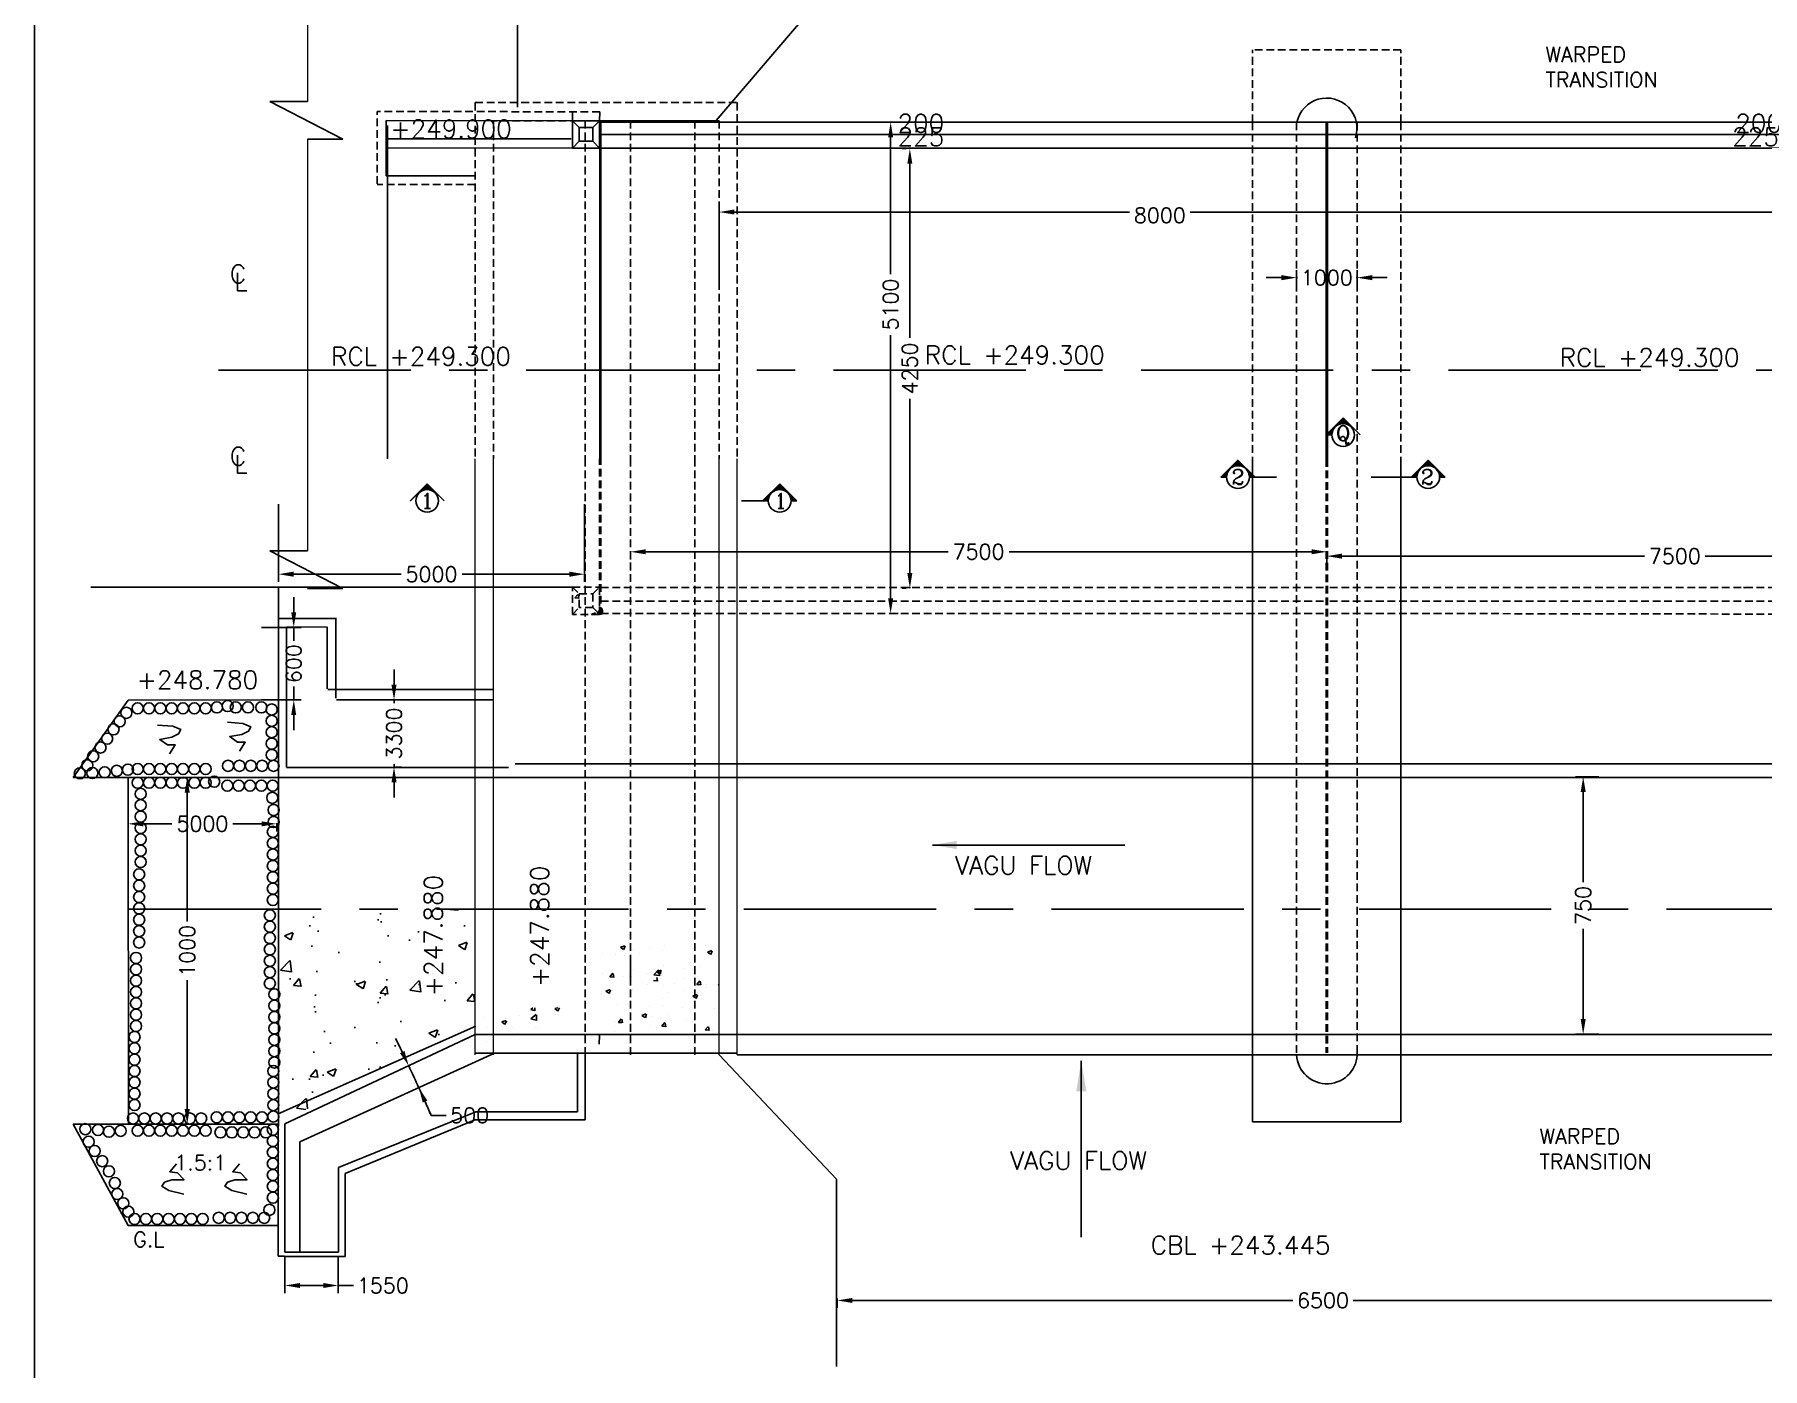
# Model space of a CAD drawing. Header units: inches. Extents: x 51530 to 52244, y 80984 to 81525.
# Drawn here: x 51530.3 to 51815.7, y 81108 to 81328.4 of the extents above; entities that cross this region are included whole.
import ezdxf
from ezdxf.enums import TextEntityAlignment as Align

# ---------------------------------------------------------------- set-up
doc = ezdxf.new("R2010")
doc.units = ezdxf.units.IN
doc.header["$MEASUREMENT"] = 0
doc.linetypes.add('CENTER', pattern=[50.8, 31.75, -6.35, 6.35, -6.35])
doc.linetypes.add('DASHED2', pattern=[9.525, 6.35, -3.175])
doc.layers.add('CENTER LINE', color=1, linetype='CENTER')
doc.layers.add('text', color=6, linetype='Continuous')
doc.styles.add('RC', font='romanc.shx')
doc.styles.add('rs', font='romans.shx')
doc.styles.get("Standard").update_dxf_attribs({"font": 'romans.shx'})
doc.dimstyles.new('ISO-25', dxfattribs={"dimtxt": 2.5, "dimasz": 2.5, "dimexe": 1.25, "dimexo": 0.625, "dimtad": 1, "dimtxsty": 'Standard', "dimcen": 2.5, "dimadec": 0, "dimazin": 0, "dimtfac": 1, "dimtmove": 0, "dimatfit": 3, "dimfxl": 1, "dimarcsym": 0})

# ---------------------------------------------------------------- blocks, each defined once
blk = doc.blocks.new('*D248')
at = {"color": 0, "lineweight": -2, "transparency": 16777216}
for p, q in [((51672.29, 81313.87), (51672.91, 81313.87)), ((51671.66, 81311.37), (51671.66, 81288.79)), ((51671.66, 81235.26), (51671.66, 81278.73)), ((51672.29, 81232.76), (51672.91, 81232.76))]:
    blk.add_line(p, q, dxfattribs=at)
at = {"color": 0, "transparency": 16777216}
for points in [[(51671.24, 81311.37), (51672.08, 81311.37), (51671.66, 81313.87)], [(51671.24, 81235.26), (51672.08, 81235.26), (51671.66, 81232.76)]]:
    blk.add_solid(points, dxfattribs=at)
at = {"color": 0, "transparency": 16777216, "insert": (51671.66, 81283.76), "char_height": 2.5, "attachment_point": 5, "rotation": 90}
blk.add_mtext('5100', dxfattribs=at)
blk = doc.blocks.new('*D270')
at = {"color": 0, "lineweight": -2, "transparency": 16777216}
for p, q in [((51662.85, 81119.6), (51662.85, 81118.03)), ((51665.35, 81119.28), (51738.11, 81119.28)), ((51820.81, 81119.28), (51748.05, 81119.28)), ((51823.31, 81119.6), (51823.31, 81118.03))]:
    blk.add_line(p, q, dxfattribs=at)
at = {"color": 0, "transparency": 16777216}
for points in [[(51665.35, 81119.69), (51665.35, 81118.86), (51662.85, 81119.28)], [(51820.81, 81119.69), (51820.81, 81118.86), (51823.31, 81119.28)]]:
    blk.add_solid(points, dxfattribs=at)
at = {"color": 0, "transparency": 16777216, "insert": (51743.08, 81119.28), "char_height": 2.5, "attachment_point": 5}
blk.add_mtext('6500', dxfattribs=at)
blk = doc.blocks.new('*D273')
at = {"color": 0, "lineweight": -2, "transparency": 16777216}
for p, q in [((51545.71, 81198.11), (51545.71, 81196.75)), ((51548.21, 81198), (51552.95, 81198)), ((51567.75, 81198), (51563.01, 81198)), ((51570.25, 81198.11), (51570.25, 81196.75))]:
    blk.add_line(p, q, dxfattribs=at)
at = {"color": 0, "transparency": 16777216}
for points in [[(51548.21, 81198.41), (51548.21, 81197.58), (51545.71, 81198)], [(51567.75, 81198.41), (51567.75, 81197.58), (51570.25, 81198)]]:
    blk.add_solid(points, dxfattribs=at)
at = {"color": 0, "transparency": 16777216, "insert": (51557.98, 81198), "char_height": 2.5, "attachment_point": 5}
blk.add_mtext('5000', dxfattribs=at)
blk = doc.blocks.new('*D279')
at = {"color": 0, "lineweight": -2, "transparency": 16777216}
for p, q in [((51788.62, 81205.77), (51784.8, 81205.77)), ((51786.05, 81203.27), (51786.05, 81188.34)), ((51786.05, 81165.74), (51786.05, 81180.67)), ((51788.62, 81163.24), (51784.8, 81163.24))]:
    blk.add_line(p, q, dxfattribs=at)
at = {"color": 0, "transparency": 16777216}
for points in [[(51785.64, 81203.27), (51786.47, 81203.27), (51786.05, 81205.77)], [(51785.64, 81165.74), (51786.47, 81165.74), (51786.05, 81163.24)]]:
    blk.add_solid(points, dxfattribs=at)
at = {"color": 0, "transparency": 16777216, "insert": (51786.05, 81184.51), "char_height": 2.5, "attachment_point": 5, "rotation": 90}
blk.add_mtext('750', dxfattribs=at)
blk = doc.blocks.new('*D281')
at = {"color": 0, "lineweight": -2, "transparency": 16777216}
for p, q in [((51555, 81205.62), (51554.22, 81205.62)), ((51555.47, 81203.12), (51555.47, 81181.86)), ((51555.47, 81150.89), (51555.47, 81172.16)), ((51555, 81148.39), (51554.22, 81148.39))]:
    blk.add_line(p, q, dxfattribs=at)
at = {"color": 0, "transparency": 16777216}
for points in [[(51555.05, 81203.12), (51555.89, 81203.12), (51555.47, 81205.62)], [(51555.05, 81150.89), (51555.89, 81150.89), (51555.47, 81148.39)]]:
    blk.add_solid(points, dxfattribs=at)
at = {"color": 0, "transparency": 16777216, "insert": (51555.47, 81177.01), "char_height": 2.5, "attachment_point": 5, "rotation": 90}
blk.add_mtext('1000', dxfattribs=at)
blk = doc.blocks.new('*D282')
at = {"color": 0, "lineweight": -2, "transparency": 16777216}
for p, q in [((51570.55, 81250.79), (51570.55, 81237.98)), ((51621.1, 81250.79), (51621.1, 81237.98)), ((51573.05, 81239.23), (51590.8, 81239.23)), ((51618.6, 81239.23), (51600.86, 81239.23))]:
    blk.add_line(p, q, dxfattribs=at)
at = {"color": 0, "transparency": 16777216}
for points in [[(51573.05, 81239.65), (51573.05, 81238.81), (51570.55, 81239.23)], [(51618.6, 81239.65), (51618.6, 81238.81), (51621.1, 81239.23)]]:
    blk.add_solid(points, dxfattribs=at)
at = {"color": 0, "transparency": 16777216, "insert": (51595.83, 81239.23), "char_height": 2.5, "attachment_point": 5}
blk.add_mtext('5000', dxfattribs=at)
blk = doc.blocks.new('*D286')
at = {"color": 0, "lineweight": -2, "transparency": 16777216}
for p, q in [((51571.62, 81126.59), (51571.62, 81120.49)), ((51580.43, 81126.59), (51580.43, 81120.49)), ((51574.12, 81121.74), (51577.93, 81121.74)), ((51580.43, 81121.74), (51582.93, 81121.74))]:
    blk.add_line(p, q, dxfattribs=at)
at = {"color": 0, "transparency": 16777216}
for points in [[(51574.12, 81122.16), (51574.12, 81121.33), (51571.62, 81121.74)], [(51577.93, 81122.16), (51577.93, 81121.33), (51580.43, 81121.74)]]:
    blk.add_solid(points, dxfattribs=at)
at = {"color": 0, "transparency": 16777216, "insert": (51587.78, 81121.74), "char_height": 2.5, "attachment_point": 5}
blk.add_mtext('1550', dxfattribs=at)
blk = doc.blocks.new('*D288')
at = {"color": 0, "lineweight": -2, "transparency": 16777216}
blk.add_line((51595.77, 81149.85), (51598.27, 81149.85), dxfattribs=at)
for start, end in [(25.4892, 25.8834), (24.464, 25.095), (23.6756, 24.464), (23.6756, 24.0698)]:
    blk.add_arc((51263.01, 81003.94), 363.34, start, end, dxfattribs=at)
at = {"color": 0, "transparency": 16777216}
for points in [[(51591.36, 81160.48), (51590.61, 81160.13), (51592.05, 81158.04)], [(51594.38, 81151.96), (51595.14, 81152.3), (51593.73, 81154.41)]]:
    blk.add_solid(points, dxfattribs=at)
at = {"color": 0, "transparency": 16777216, "insert": (51602.11, 81149.85), "char_height": 2.5, "attachment_point": 5}
blk.add_mtext('500', dxfattribs=at)
blk = doc.blocks.new('*D289')
at = {"color": 0, "lineweight": -2, "transparency": 16777216}
for p, q in [((51589.63, 81220.97), (51589.63, 81223.47)), ((51589.63, 81218.47), (51589.63, 81217.94)), ((51589.9, 81218.47), (51590.88, 81218.47)), ((51589.63, 81207.35), (51589.63, 81207.88)), ((51589.9, 81207.35), (51590.88, 81207.35)), ((51589.63, 81204.85), (51589.63, 81202.35))]:
    blk.add_line(p, q, dxfattribs=at)
at = {"color": 0, "transparency": 16777216}
for points in [[(51589.21, 81220.97), (51590.05, 81220.97), (51589.63, 81218.47)], [(51589.21, 81204.85), (51590.05, 81204.85), (51589.63, 81207.35)]]:
    blk.add_solid(points, dxfattribs=at)
at = {"color": 0, "transparency": 16777216, "insert": (51589.63, 81212.91), "char_height": 2.5, "attachment_point": 5, "rotation": 90}
blk.add_mtext('3300', dxfattribs=at)
blk = doc.blocks.new('*D292')
at = {"color": 0, "lineweight": -2, "transparency": 16777216}
for p, q in [((51738.7, 81286.69), (51738.7, 81289.46)), ((51748.7, 81286.69), (51748.7, 81289.46)), ((51736.2, 81288.21), (51733.7, 81288.21)), ((51738.7, 81288.21), (51738.85, 81288.21)), ((51748.7, 81288.21), (51748.55, 81288.21)), ((51751.2, 81288.21), (51753.7, 81288.21))]:
    blk.add_line(p, q, dxfattribs=at)
at = {"color": 0, "transparency": 16777216}
for points in [[(51736.2, 81288.63), (51736.2, 81287.79), (51738.7, 81288.21)], [(51751.2, 81288.63), (51751.2, 81287.79), (51748.7, 81288.21)]]:
    blk.add_solid(points, dxfattribs=at)
at = {"color": 0, "transparency": 16777216, "insert": (51743.7, 81288.21), "char_height": 2.5, "attachment_point": 5}
blk.add_mtext('1000', dxfattribs=at)
blk = doc.blocks.new('*D294')
at = {"color": 0, "lineweight": -2, "transparency": 16777216}
for p, q in [((51674.21, 81309.53), (51673.58, 81309.53)), ((51674.83, 81307.03), (51674.83, 81278.25)), ((51674.83, 81239.42), (51674.83, 81268.19)), ((51674.21, 81236.92), (51673.58, 81236.92))]:
    blk.add_line(p, q, dxfattribs=at)
at = {"color": 0, "transparency": 16777216}
for points in [[(51674.42, 81307.03), (51675.25, 81307.03), (51674.83, 81309.53)], [(51674.42, 81239.42), (51675.25, 81239.42), (51674.83, 81236.92)]]:
    blk.add_solid(points, dxfattribs=at)
at = {"color": 0, "transparency": 16777216, "insert": (51674.83, 81273.22), "char_height": 2.5, "attachment_point": 5, "rotation": 90}
blk.add_mtext('4250', dxfattribs=at)
blk = doc.blocks.new('*D297')
at = {"color": 0, "lineweight": -2, "transparency": 16777216}
for p, q in [((51573.07, 81232.95), (51573.07, 81235.45)), ((51567.74, 81230.45), (51574.32, 81230.45)), ((51573.07, 81230.45), (51573.07, 81228.24)), ((51573.07, 81218.47), (51573.07, 81220.68)), ((51567.74, 81218.47), (51574.32, 81218.47)), ((51573.07, 81215.97), (51573.07, 81213.47))]:
    blk.add_line(p, q, dxfattribs=at)
at = {"color": 0, "transparency": 16777216}
for points in [[(51572.65, 81232.95), (51573.48, 81232.95), (51573.07, 81230.45)], [(51572.65, 81215.97), (51573.48, 81215.97), (51573.07, 81218.47)]]:
    blk.add_solid(points, dxfattribs=at)
at = {"color": 0, "transparency": 16777216, "insert": (51573.07, 81224.46), "char_height": 2.5, "attachment_point": 5, "rotation": 90}
blk.add_mtext('600', dxfattribs=at)
blk = doc.blocks.new('*D303')
at = {"color": 0, "lineweight": -2, "transparency": 16777216}
for p, q in [((51643.34, 81286.81), (51643.34, 81300.3)), ((51645.84, 81299.05), (51711.1, 81299.05)), ((51841.54, 81299.05), (51721.16, 81299.05)), ((51844.04, 81286.81), (51844.04, 81300.3))]:
    blk.add_line(p, q, dxfattribs=at)
at = {"color": 0, "transparency": 16777216}
for points in [[(51645.84, 81299.47), (51645.84, 81298.64), (51643.34, 81299.05)], [(51841.54, 81299.47), (51841.54, 81298.64), (51844.04, 81299.05)]]:
    blk.add_solid(points, dxfattribs=at)
at = {"color": 0, "transparency": 16777216, "insert": (51716.13, 81298.5), "char_height": 2.5, "attachment_point": 5}
blk.add_mtext('8000', dxfattribs=at)
blk = doc.blocks.new('*D304')
at = {"color": 0, "lineweight": -2, "transparency": 16777216}
for p, q in [((51628.69, 81243.05), (51628.69, 81241.68)), ((51631.19, 81242.93), (51681.17, 81242.93)), ((51741.2, 81242.93), (51691.22, 81242.93)), ((51743.7, 81242.63), (51743.7, 81241.68))]:
    blk.add_line(p, q, dxfattribs=at)
at = {"color": 0, "transparency": 16777216}
for points in [[(51631.19, 81243.35), (51631.19, 81242.52), (51628.69, 81242.93)], [(51741.2, 81243.35), (51741.2, 81242.52), (51743.7, 81242.93)]]:
    blk.add_solid(points, dxfattribs=at)
at = {"color": 0, "transparency": 16777216, "insert": (51686.19, 81242.93), "char_height": 2.5, "attachment_point": 5}
blk.add_mtext('7500', dxfattribs=at)
blk = doc.blocks.new('*D305')
at = {"color": 0, "lineweight": -2, "transparency": 16777216}
for p, q in [((51743.7, 81242.31), (51743.7, 81240.96)), ((51746.2, 81242.21), (51796.17, 81242.21)), ((51856.19, 81242.21), (51806.22, 81242.21)), ((51858.69, 81242.03), (51858.69, 81240.96))]:
    blk.add_line(p, q, dxfattribs=at)
at = {"color": 0, "transparency": 16777216}
for points in [[(51746.2, 81242.63), (51746.2, 81241.8), (51743.7, 81242.21)], [(51856.19, 81242.63), (51856.19, 81241.8), (51858.69, 81242.21)]]:
    blk.add_solid(points, dxfattribs=at)
at = {"color": 0, "transparency": 16777216, "insert": (51801.19, 81242.21), "char_height": 2.5, "attachment_point": 5}
blk.add_mtext('7500', dxfattribs=at)

msp = doc.modelspace()

# ---------------------------------------------------------------- hatches: boundary and pattern name
h = msp.add_hatch()
h.set_pattern_fill('AR-CONC', color=256, scale=2, style=0)
h.set_pattern_definition([(50, (0, 0), (14.3452037, -1.2550427), [1.5, -16.5]), (355, (0, 0), (-2.7750267, 15.0438427), [1.2, -13.2]), (100.4514, (1.195, -0.105), (11.5701876, 13.7887908), [1.2748038, -14.0228422]), (46.1842, (0, 4), (21.344821, -3.3103803), [2.25, -24.75]), (96.6356, (1.779, 3.724), (18.693254, 19.4823574), [1.912206, -21.03426]), (351.1842, (0, 4), (18.693239, 19.482372), [1.8, -19.8]), (21, (2, 3), (11.938141, -8.0523778), [1.5, -16.5]), (326, (2, 3), (4.8663066, 14.503001), [1.2, -13.2]), (71.4514, (2.995, 2.329), (16.8044526, 6.45061), [1.2748038, -14.0228422]), (37.5, (0, 0), (0.2431971, 6.65787708), [0, -13.04, 0, -13.4, 0, -13.25]), (7.5, (0, 0), (5.26139075, 7.88823424), [0, -7.64, 0, -12.74, 0, -5.05]), (327.5, (-4.46, 0), (10.67644872, -0.45109743), [0, -5, 0, -15.6, 0, -20.7]), (317.5, (-6.46, 0), (11.6637234, 2.00209965), [0, -6.5, 0, -10.36, 0, -14.7])])
edge = h.paths.add_edge_path()
edge.add_line((51570.469, 81148.745), (51603.037, 81163.209))
edge.add_line((51603.037, 81163.209), (51603.037, 81183.921))
edge.add_line((51603.037, 81183.921), (51570.551, 81183.921))
edge.add_line((51570.551, 81183.921), (51570.551, 81148.781))

# ---------------------------------------------------------------- linework, layer by layer
at = {"color": 0, "lineweight": 0}
for p, q in [((51575.316, 81370.853), (51575.316, 81317.292)), ((51623.567, 81314.117), (51623.567, 81258.259)), ((51623.787, 81314.117), (51623.787, 81258.259)), ((51575.316, 81311.109), (51575.316, 81243.074)), ((51603.037, 81159.858), (51603.037, 81258.259)), ((51606.037, 81159.858), (51606.037, 81258.259)), ((51643.337, 81159.858), (51643.337, 81258.259)), ((51646.337, 81159.858), (51646.337, 81258.259))]:
    msp.add_line(p, q, dxfattribs=at)
at = {"color": 0}
for p, q in [((51610.005, 81316.39), (51610.005, 81360.238)), ((51569.115, 81317.292), (51575.316, 81317.292)), ((51569.115, 81317.292), (51581.175, 81311.109)), ((51619.087, 81314.117), (51619.114, 81315.606)), ((51623.587, 81314.117), (51623.614, 81315.606)), ((51588.337, 81305.035), (51588.351, 81314.143)), ((51618.82, 81314.118), (51588.351, 81314.143)), ((51588.567, 81313.367), (51588.567, 81258.259)), ((51588.567, 81313.367), (51588.567, 81258.259)), ((51619.087, 81314.117), (51619.087, 81309.617)), ((51623.587, 81314.117), (51619.087, 81314.117)), ((51619.087, 81314.117), (51620.212, 81312.992)), ((51620.212, 81312.992), (51620.212, 81310.742)), ((51622.462, 81312.992), (51620.212, 81312.992)), ((51622.462, 81312.992), (51623.587, 81314.117)), ((51622.462, 81310.742), (51622.462, 81312.992)), ((51623.587, 81309.617), (51623.587, 81314.117)), ((51623.787, 81314.117), (51643.337, 81314.117)), ((51623.787, 81313.867), (51743.687, 81313.867)), ((51623.787, 81313.867), (51623.787, 81309.617)), ((51863.587, 81313.867), (51743.687, 81313.867)), ((51575.316, 81311.109), (51581.175, 81311.109)), ((51619.087, 81309.617), (51588.337, 81309.643)), ((51618.904, 81311.118), (51588.342, 81311.143)), ((51619.087, 81309.617), (51620.212, 81310.742)), ((51619.087, 81309.617), (51623.587, 81309.617)), ((51620.212, 81310.742), (51622.462, 81310.742)), ((51622.462, 81310.742), (51623.587, 81309.617)), ((51623.787, 81311.867), (51743.687, 81311.867)), ((51623.787, 81309.617), (51743.687, 81309.617)), ((51674.682, 81309.617), (51674.565, 81309.617)), ((51863.587, 81311.867), (51743.687, 81311.867)), ((51863.587, 81309.617), (51743.687, 81309.617)), ((51812.667, 81309.617), (51812.549, 81309.617)), ((51588.337, 81305.035), (51603.037, 81305.035)), ((51746.409, 81265.037), (51743.597, 81262.225)), ((51743.681, 81262.225), (51746.451, 81264.996)), ((51745.474, 81263.85), (51746.535, 81264.911)), ((51745.785, 81263.993), (51746.62, 81264.827)), ((51746.02, 81264.059), (51746.704, 81264.743)), ((51746.219, 81264.09), (51746.788, 81264.659)), ((51746.397, 81264.1), (51746.872, 81264.575)), ((51749.222, 81262.225), (51746.409, 81265.037)), ((51746.56, 81264.094), (51746.956, 81264.49)), ((51746.71, 81264.076), (51747.041, 81264.406)), ((51746.85, 81264.047), (51747.125, 81264.322)), ((51746.982, 81264.011), (51747.209, 81264.238)), ((51747.105, 81263.966), (51747.293, 81264.154)), ((51747.222, 81263.915), (51747.377, 81264.07)), ((51747.333, 81263.857), (51747.462, 81263.985)), ((51747.438, 81263.793), (51747.546, 81263.901)), ((51743.597, 81262.225), (51744.534, 81262.225)), ((51743.849, 81262.225), (51744.785, 81263.161)), ((51744.017, 81262.225), (51744.641, 81262.849)), ((51744.186, 81262.225), (51744.575, 81262.615)), ((51744.354, 81262.225), (51744.544, 81262.415)), ((51744.522, 81262.225), (51744.534, 81262.237)), ((51729.035, 81258.087), (51726.223, 81255.275)), ((51726.306, 81255.275), (51729.077, 81258.046)), ((51728.099, 81256.9), (51729.161, 81257.961)), ((51728.411, 81257.043), (51729.245, 81257.877)), ((51728.645, 81257.109), (51729.329, 81257.793)), ((51728.845, 81257.14), (51729.414, 81257.709)), ((51731.848, 81255.275), (51729.035, 81258.087)), ((51731.453, 81232.757), (51731.453, 81258.257)), ((51755.953, 81232.757), (51755.953, 81258.257)), ((51757.645, 81255.275), (51760.458, 81258.087)), ((51760.648, 81257.14), (51760.079, 81257.709)), ((51760.847, 81257.109), (51760.163, 81257.793)), ((51761.082, 81257.043), (51760.247, 81257.877)), ((51761.393, 81256.9), (51760.332, 81257.961)), ((51763.186, 81255.275), (51760.416, 81258.046)), ((51760.458, 81258.087), (51763.27, 81255.275)), ((51726.223, 81255.275), (51727.16, 81255.275)), ((51726.475, 81255.275), (51727.41, 81256.211)), ((51726.643, 81255.275), (51727.267, 81255.899)), ((51726.811, 81255.275), (51727.201, 81255.665)), ((51726.98, 81255.275), (51727.17, 81255.465)), ((51727.148, 81255.275), (51727.16, 81255.287)), ((51729.023, 81257.15), (51729.498, 81257.625)), ((51729.185, 81257.144), (51729.582, 81257.54)), ((51729.336, 81257.126), (51729.666, 81257.456)), ((51729.476, 81257.097), (51729.75, 81257.372)), ((51729.607, 81257.061), (51729.835, 81257.288)), ((51729.731, 81257.016), (51729.919, 81257.204)), ((51729.848, 81256.965), (51730.003, 81257.12)), ((51729.959, 81256.907), (51730.087, 81257.035)), ((51730.063, 81256.843), (51730.171, 81256.951)), ((51730.162, 81256.773), (51730.255, 81256.867)), ((51730.255, 81256.698), (51730.34, 81256.783)), ((51730.343, 81256.618), (51730.424, 81256.699)), ((51730.426, 81256.532), (51730.508, 81256.614)), ((51730.503, 81256.441), (51730.592, 81256.53)), ((51730.575, 81256.345), (51730.676, 81256.446)), ((51730.641, 81256.242), (51730.761, 81256.362)), ((51730.701, 81256.134), (51730.845, 81256.278)), ((51730.756, 81256.02), (51730.929, 81256.193)), ((51730.803, 81255.899), (51731.013, 81256.109)), ((51730.843, 81255.771), (51731.097, 81256.025)), ((51730.875, 81255.635), (51731.182, 81255.941)), ((51730.898, 81255.489), (51731.266, 81255.857)), ((51730.909, 81255.332), (51731.35, 81255.772)), ((51735.369, 81255.275), (51730.91, 81255.275)), ((51731.021, 81255.275), (51731.434, 81255.688)), ((51731.189, 81255.275), (51731.518, 81255.604)), ((51731.358, 81255.275), (51731.603, 81255.52)), ((51731.526, 81255.275), (51731.687, 81255.436)), ((51731.694, 81255.275), (51731.771, 81255.352)), ((51751.055, 81255.275), (51758.583, 81255.275)), ((51751.055, 81255.275), (51758.583, 81255.275)), ((51757.798, 81255.275), (51757.722, 81255.352)), ((51757.967, 81255.275), (51757.806, 81255.436)), ((51758.135, 81255.275), (51757.89, 81255.52)), ((51758.303, 81255.275), (51757.974, 81255.604)), ((51758.472, 81255.275), (51758.058, 81255.688)), ((51758.583, 81255.332), (51758.143, 81255.772)), ((51758.595, 81255.489), (51758.227, 81255.857)), ((51758.617, 81255.635), (51758.311, 81255.941)), ((51758.649, 81255.771), (51758.395, 81256.025)), ((51758.689, 81255.899), (51758.479, 81256.109)), ((51758.737, 81256.02), (51758.564, 81256.193)), ((51758.791, 81256.134), (51758.648, 81256.278)), ((51758.851, 81256.242), (51758.732, 81256.362)), ((51758.918, 81256.345), (51758.816, 81256.446)), ((51758.989, 81256.441), (51758.9, 81256.53)), ((51759.067, 81256.532), (51758.984, 81256.614)), ((51759.149, 81256.618), (51759.069, 81256.699)), ((51759.237, 81256.698), (51759.153, 81256.783)), ((51759.331, 81256.773), (51759.237, 81256.867)), ((51759.429, 81256.843), (51759.321, 81256.951)), ((51759.534, 81256.907), (51759.405, 81257.035)), ((51759.645, 81256.965), (51759.49, 81257.12)), ((51759.762, 81257.016), (51759.574, 81257.204)), ((51759.885, 81257.061), (51759.658, 81257.288)), ((51760.017, 81257.097), (51759.742, 81257.372)), ((51760.157, 81257.126), (51759.826, 81257.456)), ((51760.307, 81257.144), (51759.911, 81257.54)), ((51760.47, 81257.15), (51759.995, 81257.625)), ((51763.018, 81255.275), (51762.082, 81256.211)), ((51762.85, 81255.275), (51762.226, 81255.899)), ((51762.681, 81255.275), (51762.292, 81255.665)), ((51762.513, 81255.275), (51762.323, 81255.465)), ((51762.344, 81255.275), (51762.332, 81255.287)), ((51763.27, 81255.275), (51762.333, 81255.275)), ((51595.106, 81254.154), (51592.293, 81251.342)), ((51592.377, 81251.342), (51595.148, 81254.112)), ((51594.17, 81252.967), (51595.232, 81254.028)), ((51594.482, 81253.11), (51595.316, 81253.944)), ((51594.716, 81253.176), (51595.4, 81253.86)), ((51594.916, 81253.207), (51595.484, 81253.776)), ((51595.094, 81253.217), (51595.569, 81253.691)), ((51597.918, 81251.342), (51595.106, 81254.154)), ((51595.256, 81253.211), (51595.653, 81253.607)), ((51595.406, 81253.193), (51595.737, 81253.523)), ((51595.546, 81253.164), (51595.821, 81253.439)), ((51595.678, 81253.127), (51595.905, 81253.355)), ((51595.802, 81253.083), (51595.989, 81253.271)), ((51595.919, 81253.031), (51596.074, 81253.186)), ((51596.029, 81252.974), (51596.158, 81253.102)), ((51596.134, 81252.91), (51596.242, 81253.018)), ((51596.233, 81252.84), (51596.326, 81252.934)), ((51596.326, 81252.765), (51596.41, 81252.85)), ((51596.414, 81252.685), (51596.495, 81252.765)), ((51596.497, 81252.599), (51596.579, 81252.681)), ((51596.574, 81252.508), (51596.663, 81252.597)), ((51650.52, 81251.342), (51653.333, 81254.154)), ((51651.492, 81251.701), (51651.186, 81252.008)), ((51651.524, 81251.838), (51651.27, 81252.092)), ((51651.565, 81251.966), (51651.354, 81252.176)), ((51651.612, 81252.087), (51651.439, 81252.26)), ((51651.666, 81252.201), (51651.523, 81252.344)), ((51651.727, 81252.309), (51651.607, 81252.429)), ((51651.793, 81252.411), (51651.691, 81252.513)), ((51651.864, 81252.508), (51651.775, 81252.597)), ((51651.942, 81252.599), (51651.86, 81252.681)), ((51652.024, 81252.685), (51651.944, 81252.765)), ((51652.112, 81252.765), (51652.028, 81252.85)), ((51652.206, 81252.84), (51652.112, 81252.934)), ((51652.305, 81252.91), (51652.196, 81253.018)), ((51652.409, 81252.974), (51652.281, 81253.102)), ((51652.52, 81253.031), (51652.365, 81253.186)), ((51652.637, 81253.083), (51652.449, 81253.271)), ((51652.761, 81253.127), (51652.533, 81253.355)), ((51652.892, 81253.164), (51652.617, 81253.439)), ((51653.032, 81253.193), (51652.702, 81253.523)), ((51653.182, 81253.211), (51652.786, 81253.607)), ((51653.345, 81253.217), (51652.87, 81253.691)), ((51653.523, 81253.207), (51652.954, 81253.776)), ((51653.722, 81253.176), (51653.038, 81253.86)), ((51653.957, 81253.11), (51653.122, 81253.944)), ((51654.268, 81252.967), (51653.207, 81254.028)), ((51656.062, 81251.342), (51653.291, 81254.112)), ((51653.333, 81254.154), (51656.145, 81251.342)), ((51655.893, 81251.342), (51654.958, 81252.277)), ((51646.999, 81251.342), (51651.458, 81251.342)), ((51650.673, 81251.342), (51650.597, 81251.418)), ((51650.842, 81251.342), (51650.681, 81251.503)), ((51651.01, 81251.342), (51650.765, 81251.587)), ((51651.179, 81251.342), (51650.849, 81251.671)), ((51651.347, 81251.342), (51650.934, 81251.755)), ((51651.459, 81251.399), (51651.018, 81251.839)), ((51651.47, 81251.556), (51651.102, 81251.924)), ((51655.725, 81251.342), (51655.101, 81251.966)), ((51655.556, 81251.342), (51655.167, 81251.731)), ((51655.388, 81251.342), (51655.198, 81251.532)), ((51655.22, 81251.342), (51655.208, 81251.354)), ((51656.145, 81251.342), (51655.208, 81251.342)), ((51569.115, 81243.074), (51581.175, 81236.892)), ((51569.115, 81243.074), (51575.316, 81243.074)), ((51624.869, 81238.251), (51624.869, 81238.251)), ((51575.316, 81236.892), (51581.175, 81236.892)), ((51618.562, 81235.346), (51618.562, 81235.346)), ((51619.517, 81235.329), (51619.999, 81235.904)), ((51619.517, 81235.329), (51620.115, 81235.277)), ((51620.177, 81235.237), (51620.062, 81235.864)), ((51622.309, 81236.706), (51622.309, 81236.706)), ((51674.807, 81237.009), (51674.925, 81237.009)), ((51812.667, 81237.009), (51812.549, 81237.009)), ((51619.252, 81232.71), (51619.252, 81232.71)), ((51619.735, 81233.977), (51619.735, 81233.977)), ((51622.209, 81232.596), (51622.884, 81232.855)), ((51622.238, 81234.307), (51622.238, 81234.307)), ((51622.874, 81232.596), (51622.947, 81232.815)), ((51623.177, 81232.813), (51623.272, 81232.911)), ((51623.177, 81232.813), (51623.405, 81232.777)), ((51623.272, 81232.911), (51623.567, 81233.219)), ((51623.405, 81232.777), (51623.567, 81232.752)), ((51623.787, 81233.448), (51623.956, 81233.625)), ((51623.787, 81232.718), (51624.067, 81232.675)), ((51624.13, 81232.632), (51624.02, 81233.581)), ((51731.453, 81232.757), (51731.453, 81148.781)), ((51755.953, 81232.757), (51755.953, 81148.781)), ((51571.855, 81230.493), (51571.864, 81207.339)), ((51608.564, 81207.286), (51571.877, 81207.33)), ((51627.051, 81177.6), (51627.751, 81177.868)), ((51627.611, 81177.225), (51627.814, 81177.829)), ((51634.306, 81177.938), (51634.306, 81177.938)), ((51641.151, 81177.847), (51641.151, 81177.847)), ((51624.121, 81176.593), (51624.121, 81176.593)), ((51626.157, 81176.38), (51626.157, 81176.38)), ((51627.051, 81177.6), (51627.548, 81177.264)), ((51627.627, 81176.32), (51627.627, 81176.32)), ((51628.687, 81175.715), (51628.687, 81172.631)), ((51629.255, 81177.297), (51629.255, 81177.297)), ((51630.13, 81176.65), (51630.13, 81176.65)), ((51631.989, 81177.381), (51631.989, 81177.381)), ((51633.918, 81177.148), (51633.918, 81177.148)), ((51639.379, 81175.358), (51639.379, 81175.358)), ((51641.422, 81176.799), (51642.122, 81177.068)), ((51641.422, 81176.799), (51641.919, 81176.463)), ((51641.982, 81176.424), (51642.185, 81177.028)), ((51623.999, 81173.264), (51623.999, 81173.264)), ((51624.996, 81172.376), (51624.996, 81172.376)), ((51625.297, 81172.071), (51625.297, 81172.071)), ((51625.302, 81172.734), (51625.784, 81173.309)), ((51625.302, 81172.734), (51625.9, 81172.682)), ((51625.962, 81172.642), (51625.847, 81173.269)), ((51627.5, 81172.706), (51627.5, 81172.706)), ((51628.527, 81173.188), (51628.527, 81173.188)), ((51629.134, 81173.968), (51629.134, 81173.968)), ((51631.287, 81173.204), (51631.287, 81173.204)), ((51632.475, 81172.107), (51633.073, 81172.054)), ((51632.524, 81173.064), (51633.303, 81173.876)), ((51632.524, 81173.064), (51633.413, 81172.926)), ((51633.135, 81172.014), (51633.019, 81172.641)), ((51633.02, 81173.574), (51633.72, 81173.842)), ((51633.02, 81173.573), (51633.517, 81173.238)), ((51633.477, 81172.883), (51633.366, 81173.833)), ((51633.58, 81173.198), (51633.783, 81173.803)), ((51633.865, 81172.963), (51633.865, 81172.963)), ((51634.185, 81174.609), (51634.185, 81174.609)), ((51637.408, 81172.415), (51637.408, 81172.415)), ((51637.602, 81174.036), (51637.602, 81174.036)), ((51639.203, 81172.737), (51639.203, 81172.737)), ((51640.106, 81174.365), (51640.106, 81174.365)), ((51643.24, 81173.416), (51643.24, 81173.416)), ((51623.878, 81169.935), (51623.878, 81169.935)), ((51624.617, 81170.348), (51625.318, 81170.617)), ((51624.617, 81170.348), (51625.115, 81170.013)), ((51625.178, 81169.973), (51625.38, 81170.577)), ((51625.744, 81170.413), (51625.744, 81170.413)), ((51628.656, 81169.26), (51628.656, 81169.26)), ((51629.012, 81170.64), (51629.012, 81170.64)), ((51630.635, 81171.845), (51630.635, 81171.845)), ((51631.576, 81171.414), (51631.576, 81171.414)), ((51633.972, 81169.218), (51633.972, 81169.218)), ((51634.063, 81171.28), (51634.063, 81171.28)), ((51634.972, 81170.092), (51634.972, 81170.092)), ((51635.974, 81171.62), (51635.974, 81171.62)), ((51637.475, 81170.421), (51637.475, 81170.421)), ((51638.989, 81169.547), (51639.337, 81169.681)), ((51638.989, 81169.547), (51639.337, 81169.312)), ((51639.257, 81172.03), (51639.257, 81172.03)), ((51639.337, 81169.681), (51639.689, 81169.816)), ((51639.337, 81169.312), (51639.486, 81169.212)), ((51639.549, 81169.172), (51639.752, 81169.776)), ((51639.647, 81171.479), (51640.129, 81172.054)), ((51639.647, 81171.479), (51640.245, 81171.427)), ((51639.804, 81170.219), (51639.804, 81170.219)), ((51640.308, 81171.387), (51640.192, 81172.014)), ((51641.262, 81170.92), (51641.262, 81170.92)), ((51641.312, 81171.394), (51641.312, 81171.394)), ((51643.196, 81171.409), (51643.337, 81171.556)), ((51643.196, 81171.409), (51643.337, 81171.387)), ((51612.256, 81167.307), (51612.572, 81167.601)), ((51612.256, 81167.307), (51612.842, 81167.181)), ((51612.59, 81166.101), (51613.104, 81166.519)), ((51612.899, 81167.134), (51612.872, 81167.601)), ((51613.159, 81166.101), (51613.162, 81166.468)), ((51616.177, 81167.48), (51616.677, 81167.604)), ((51616.177, 81167.48), (51616.63, 81167.086)), ((51616.325, 81166.547), (51616.325, 81166.547)), ((51616.687, 81167.039), (51616.958, 81167.605)), ((51626.537, 81168.105), (51626.537, 81168.105)), ((51628.14, 81168.217), (51628.14, 81168.217)), ((51628.891, 81167.311), (51628.891, 81167.311)), ((51630.586, 81166.322), (51631.287, 81166.591)), ((51631.147, 81165.947), (51631.349, 81166.551)), ((51631.876, 81167.88), (51631.876, 81167.88)), ((51633.942, 81167.951), (51633.942, 81167.951)), ((51634.844, 81166.477), (51634.844, 81166.477)), ((51637.214, 81167.654), (51637.214, 81167.654)), ((51638.632, 81166.976), (51638.632, 81166.976)), ((51639.135, 81168.701), (51639.135, 81168.701)), ((51642.552, 81167.429), (51642.552, 81167.429)), ((51604.504, 81165.998), (51604.504, 81165.998)), ((51604.828, 81164.286), (51604.828, 81164.286)), ((51606.631, 81164.338), (51606.631, 81164.338)), ((51607.442, 81165.315), (51608.17, 81165.495)), ((51607.442, 81165.315), (51607.894, 81164.921)), ((51607.952, 81164.874), (51608.227, 81165.448)), ((51608.077, 81165.856), (51608.077, 81165.856)), ((51608.171, 81164.997), (51608.171, 81164.997)), ((51609.156, 81164.357), (51609.156, 81164.357)), ((51610.414, 81166.273), (51610.414, 81166.273)), ((51612.231, 81165.809), (51612.59, 81166.101)), ((51612.231, 81165.809), (51613.097, 81165.563)), ((51612.976, 81164.385), (51612.976, 81164.385)), ((51613.155, 81165.512), (51613.159, 81166.101)), ((51613.259, 81165.922), (51613.259, 81165.922)), ((51613.44, 81164.116), (51613.44, 81164.116)), ((51626.025, 81165.316), (51626.025, 81165.316)), ((51626.128, 81163.717), (51626.128, 81163.717)), ((51626.69, 81165.212), (51627.172, 81165.787)), ((51626.69, 81165.212), (51627.287, 81165.16)), ((51627.35, 81165.12), (51627.234, 81165.747)), ((51628.769, 81163.982), (51628.769, 81163.982)), ((51630.586, 81166.322), (51631.084, 81165.986)), ((51631.96, 81164.718), (51631.96, 81164.718)), ((51632.341, 81166.147), (51632.341, 81166.147)), ((51633.82, 81164.622), (51633.82, 81164.622)), ((51633.862, 81164.585), (51634.344, 81165.159)), ((51633.862, 81164.585), (51634.46, 81164.532)), ((51634.523, 81164.492), (51634.407, 81165.119)), ((51637.791, 81165.719), (51637.791, 81165.719)), ((51639.014, 81165.372), (51639.014, 81165.372)), ((51641.035, 81163.957), (51641.517, 81164.532)), ((51641.035, 81163.957), (51641.633, 81163.905)), ((51641.695, 81163.865), (51641.58, 81164.492)), ((51642.316, 81163.863), (51642.316, 81163.863)), ((51604.947, 81162.075), (51604.947, 81162.075)), ((51610.098, 81163.404), (51610.098, 81163.404)), ((51623.587, 81163.106), (51623.531, 81161.618)), ((51603.037, 81160.106), (51646.337, 81160.106)), ((51755.953, 81148.781), (51731.453, 81148.781))]:
    msp.add_line(p, q, dxfattribs=at)
for p, q in [((51642.496, 81313.767), (51662.797, 81337.542)), ((51619.087, 81237.096), (51539.564, 81237.096)), ((51570.551, 81233.317), (51570.551, 81237.047)), ((51570.551, 81148.07), (51570.551, 81233.317)), ((51570.506, 81231.927), (51580.143, 81231.927)), ((51571.855, 81230.493), (51578.445, 81230.557)), ((51578.576, 81220.29), (51578.576, 81230.557)), ((51580.013, 81231.927), (51580.013, 81218.755)), ((51536.638, 81205.649), (51545.723, 81218.448)), ((51545.723, 81218.448), (51570.551, 81218.464)), ((51606.045, 81220.196), (51578.706, 81220.196)), ((51606.037, 81218.464), (51580.143, 81218.464)), ((51609.632, 81207.926), (51868.903, 81207.926)), ((51545.728, 81205.649), (51536.638, 81205.649)), ((51570.551, 81205.649), (51545.723, 81205.649)), ((51545.748, 81148.394), (51545.728, 81205.649)), ((51915.796, 81205.649), (51570.551, 81205.649)), ((51603.139, 81164.56), (51570.47, 81150.091)), ((51603.045, 81163.191), (51571.58, 81148.455)), ((51844.037, 81163.213), (51603.045, 81163.213)), ((51606.249, 81160.106), (51574.071, 81145.466)), ((51619.915, 81150.431), (51619.915, 81160.1)), ((51621.187, 81149.131), (51621.187, 81159.858)), ((51643.337, 81159.858), (51662.73, 81139.293)), ((51646.337, 81159.858), (51841.037, 81159.858)), ((51580.458, 81141.211), (51603.169, 81150.431)), ((51603.169, 81150.431), (51619.915, 81150.431)), ((51545.723, 81148.395), (51536.647, 81148.395)), ((51536.647, 81148.395), (51545.711, 81131.677)), ((51570.469, 81148.395), (51545.723, 81148.395)), ((51570.469, 81148.395), (51570.469, 81126.575)), ((51571.586, 81148.455), (51571.586, 81127.263)), ((51603.169, 81149.139), (51581.539, 81140.25)), ((51603.149, 81149.131), (51621.187, 81149.131)), ((51574.071, 81145.466), (51574.071, 81127.263)), ((51580.458, 81127.263), (51580.458, 81141.211)), ((51581.539, 81140.25), (51581.539, 81126.539)), ((51662.73, 81139.293), (51662.73, 81108.365)), ((51545.711, 81131.677), (51570.491, 81131.677)), ((51570.469, 81126.575), (51571.52, 81126.575)), ((51571.586, 81127.263), (51580.458, 81127.263)), ((51581.539, 81126.539), (51571.586, 81126.539))]:
    msp.add_line(p, q)
at = {"color": 0, "linetype": 'DASHED2', "ltscale": 0.2}
for p, q in [((51731.453, 81313.865), (51731.453, 81325.865)), ((51731.453, 81313.865), (51731.453, 81325.865)), ((51755.953, 81325.865), (51731.453, 81325.865)), ((51755.953, 81313.865), (51755.953, 81325.865)), ((51586.833, 81303.685), (51586.855, 81315.648)), ((51623.615, 81315.613), (51586.855, 81315.648)), ((51603.037, 81317.117), (51603.037, 81258.259)), ((51603.037, 81317.117), (51646.337, 81317.117)), ((51646.337, 81317.117), (51646.337, 81258.259)), ((51606.037, 81314.117), (51606.037, 81258.259)), ((51623.787, 81314.117), (51606.037, 81314.117)), ((51621.187, 81314.117), (51621.187, 81258.259)), ((51628.687, 81314.117), (51628.687, 81258.259)), ((51639.337, 81314.117), (51639.337, 81258.259)), ((51643.337, 81314.117), (51643.337, 81258.259)), ((51731.453, 81313.865), (51731.453, 81258.257)), ((51738.703, 81313.865), (51738.703, 81258.257)), ((51748.703, 81313.865), (51748.703, 81258.257)), ((51755.953, 81313.865), (51755.953, 81258.257)), ((51603.037, 81303.582), (51586.833, 81303.6)), ((51621.187, 81159.858), (51621.187, 81258.259)), ((51623.567, 81232.509), (51623.567, 81258.259)), ((51623.787, 81232.509), (51623.787, 81258.259)), ((51628.687, 81159.858), (51628.687, 81258.259)), ((51639.337, 81159.858), (51639.337, 81258.259)), ((51738.703, 81160.184), (51738.703, 81258.257)), ((51748.703, 81160.184), (51748.703, 81258.257)), ((51619.087, 81237.096), (51623.587, 81237.096)), ((51619.087, 81232.596), (51619.087, 81237.096)), ((51619.087, 81237.096), (51620.212, 81235.971)), ((51620.212, 81235.971), (51622.462, 81235.971)), ((51620.212, 81233.721), (51620.212, 81235.971)), ((51622.462, 81235.971), (51623.587, 81237.096)), ((51622.462, 81235.971), (51622.462, 81233.721)), ((51623.587, 81237.096), (51623.587, 81232.596)), ((51623.787, 81237.009), (51743.687, 81237.009)), ((51863.587, 81237.009), (51743.687, 81237.009)), ((51619.087, 81232.596), (51620.212, 81233.721)), ((51623.587, 81232.596), (51619.087, 81232.596)), ((51622.462, 81233.721), (51620.212, 81233.721)), ((51622.462, 81233.721), (51623.587, 81232.596)), ((51623.787, 81234.759), (51743.687, 81234.759)), ((51623.787, 81232.759), (51743.687, 81232.759)), ((51863.587, 81232.566), (51743.467, 81232.759)), ((51863.587, 81234.759), (51743.687, 81234.759))]:
    msp.add_line(p, q, dxfattribs=at)
at = {"color": 0, "lineweight": 50}
msp.add_line((51743.703, 81258.257), (51743.703, 81313.865), dxfattribs=at)
at = {"color": 0, "linetype": 'ByBlock', "lineweight": -2}
for p, q in [((51674.835, 81309.527), (51674.655, 81309.707)), ((51812.819, 81309.527), (51812.639, 81309.707)), ((51674.655, 81237.099), (51674.835, 81236.919)), ((51812.639, 81237.099), (51812.819, 81236.919)), ((51628.777, 81172.901), (51628.597, 81172.721))]:
    msp.add_line(p, q, dxfattribs=at)
at = {"color": 0, "linetype": 'DASHED2', "lineweight": 50, "ltscale": 0.2}
msp.add_line((51743.703, 81258.257), (51743.703, 81160.184), dxfattribs=at)
msp.add_lwpolyline([(51530.257, 81501.467), (52244.215, 81501.467), (52244.215, 80983.535), (51530.257, 80983.535)], close=True)
for points in [[(51550.561, 81214.311), (51553.121, 81214.128), (51554.402, 81213.58), (51554.036, 81212.849), (51552.939, 81212.301), (51550.927, 81211.935), (51552.207, 81211.022), (51553.487, 81211.022), (51552.573, 81209.56)], [(51562.123, 81214.773), (51564.683, 81214.59), (51565.963, 81214.042), (51565.598, 81213.311), (51564.5, 81212.763), (51562.489, 81212.397), (51563.769, 81211.484), (51565.049, 81211.484), (51564.135, 81210.022)], [(51554.923, 81136.813), (51552.428, 81137.414), (51551.255, 81138.165), (51551.736, 81138.826), (51552.908, 81139.186), (51554.953, 81139.216), (51553.84, 81140.328), (51552.577, 81140.538), (51553.719, 81141.83)], [(51565.329, 81136.813), (51562.833, 81137.414), (51561.66, 81138.165), (51562.141, 81138.826), (51563.314, 81139.186), (51565.358, 81139.216), (51564.246, 81140.328), (51562.983, 81140.538), (51564.125, 81141.83)]]:
    msp.add_lwpolyline(points)
at = {"color": 0}
for centre in [(51746.409, 81262.225), (51729.035, 81255.275), (51760.458, 81255.275), (51595.106, 81251.342), (51653.333, 81251.342)]:
    msp.add_circle(centre, 1.875, dxfattribs=at)
for centre in [(51547.276, 81217.08), (51549.151, 81217.08), (51551.026, 81217.08), (51552.901, 81217.08), (51554.776, 81217.08), (51556.651, 81217.08), (51558.526, 81217.08), (51560.375, 81217.222), (51562.158, 81217.445), (51563.496, 81217.222), (51565.503, 81217.222), (51567.732, 81217.222), (51569.438, 81216.882), (51544.332, 81214.934), (51545.431, 81216.337), (51569.438, 81215.007), (51542.256, 81212.066), (51543.294, 81213.591), (51569.438, 81213.132), (51569.438, 81211.257), (51539.936, 81209.138), (51541.157, 81210.602), (51569.438, 81209.382), (51537.739, 81206.331), (51538.96, 81207.674), (51539.814, 81206.392), (51541.829, 81206.514), (51543.844, 81206.758), (51545.675, 81206.941), (51547.276, 81207.044), (51549.151, 81207.044), (51551.026, 81207.044), (51552.901, 81207.044), (51554.776, 81207.044), (51556.651, 81207.044), (51558.526, 81207.044), (51562.224, 81207.578), (51564.099, 81207.578), (51565.974, 81207.578), (51567.849, 81207.578), (51569.724, 81207.578), (51547.276, 81204.785), (51547.778, 81202.95), (51549.151, 81204.785), (51551.026, 81204.785), (51552.901, 81204.785), (51554.776, 81204.785), (51556.651, 81204.785), (51558.526, 81204.785), (51559.929, 81204.968), (51562.097, 81204.303), (51563.972, 81204.303), (51565.847, 81204.303), (51567.722, 81204.303), (51569.597, 81204.303), (51547.778, 81201.075), (51569.516, 81202.294), (51569.739, 81200.289), (51547.778, 81199.2), (51547.778, 81197.325), (51569.739, 81198.284), (51547.778, 81195.45), (51569.622, 81196.677), (51569.622, 81194.802), (51547.778, 81193.575), (51547.778, 81191.7), (51569.622, 81192.927), (51547.527, 81189.652), (51569.622, 81191.052), (51569.622, 81189.177), (51547.527, 81187.777), (51547.527, 81185.902), (51569.622, 81187.302), (51569.622, 81185.427), (51547.527, 81184.027), (51569.12, 81182.877), (51547.527, 81182.152), (51547.527, 81180.277), (51569.12, 81181.002), (51547.527, 81178.402), (51569.12, 81179.127), (51569.12, 81177.252), (51547.025, 81175.851), (51569.12, 81175.377), (51547.025, 81173.976), (51547.025, 81172.101), (51569.12, 81173.502), (51569.12, 81171.627), (51547.025, 81170.226), (51547.025, 81168.351), (51569.873, 81169.83), (51547.025, 81166.476), (51569.873, 81167.955), (51569.873, 81166.08), (51546.773, 81162.804), (51547.025, 81164.601), (51569.873, 81164.205), (51546.773, 81160.929), (51569.873, 81162.33), (51569.873, 81160.455), (51546.773, 81159.054), (51546.773, 81157.179), (51569.696, 81157.156), (51569.873, 81158.58), (51546.773, 81155.304), (51569.696, 81155.281), (51546.773, 81153.429), (51546.773, 81151.554), (51569.696, 81153.406), (51569.696, 81151.531), (51546.522, 81149.334), (51548.397, 81149.334), (51550.272, 81149.334), (51552.147, 81149.334), (51554.022, 81149.334), (51555.897, 81149.334), (51557.772, 81149.334), (51560.327, 81149.533), (51562.202, 81149.533), (51564.077, 81149.533), (51565.952, 81149.533), (51567.827, 81149.533), (51569.696, 81149.656), (51538.641, 81147.57), (51539.198, 81145.484), (51540.729, 81147.431), (51542.538, 81147.153), (51544.487, 81147.292), (51547.276, 81147.327), (51549.151, 81147.327), (51551.026, 81147.327), (51552.901, 81147.327), (51554.776, 81147.327), (51556.651, 81147.327), (51558.526, 81147.327), (51560.968, 81147.028), (51562.843, 81147.028), (51564.718, 81147.028), (51566.593, 81147.028), (51568.468, 81147.028), (51569.622, 81147.499), (51569.622, 81145.624), (51540.172, 81143.954), (51569.622, 81143.749), (51541.425, 81142.285), (51542.538, 81140.615), (51569.622, 81141.874), (51569.622, 81139.999), (51543.513, 81138.668), (51569.622, 81138.124), (51543.93, 81136.86), (51544.905, 81135.33), (51569.054, 81134.24), (51569.622, 81136.249), (51545.74, 81133.939), (51546.773, 81132.736), (51548.648, 81132.736), (51550.523, 81132.736), (51552.398, 81132.736), (51554.273, 81132.736), (51556.148, 81132.736), (51558.023, 81132.736), (51560.685, 81132.921), (51562.56, 81132.921), (51564.435, 81132.921), (51566.31, 81132.921), (51568.185, 81132.921)]:
    msp.add_circle(centre, 0.917)
for centre, radius, start, end in [((51743.678, 81312.861), 5.016, 342.20216, 167.96026), ((51743.72, 81160.076), 5.017, 182.78408, 2.78408)]:
    msp.add_arc(centre, radius, start, end)
at = {"layer": 'CENTER LINE', "color": 0}
for p, q in [((51560.632, 81272.936), (51931.034, 81272.936)), ((51545.824, 81183.921), (51916.227, 81183.921))]:
    msp.add_line(p, q, dxfattribs=at)

# ---------------------------------------------------------------- texts
at = {"color": 0}
for s, p in [('200', (51672.796, 81312.211)), ('200', (51811.178, 81312.211)), ('225', (51672.808, 81309.964)), ('225', (51810.666, 81309.964))]:
    msp.add_text(s, height=3, dxfattribs=at).set_placement(p)
at = {"char_height": 2.5, "width": 0.2, "attachment_point": 1}
for insert in [(51779.842, 81326.33), (51778.853, 81147.632)]:
    msp.add_mtext('WARPED TRANSITION', dxfattribs=dict(at, insert=insert))
at = {"char_height": 2.5, "attachment_point": 1, "style": 'rs'}
for s, insert, width in [('1.5:1', (51553.336, 81143.283), 11.09931), ('G.L', (51546.552, 81130.601), 22.22191)]:
    msp.add_mtext(s, dxfattribs=dict(at, insert=insert, width=width))
at = {"color": 0, "style": 'RC'}
for tag, p in [('Q', (51746.409, 81262.225)), ('2', (51729.035, 81255.275)), ('2', (51760.31, 81255.275)), ('1', (51595.106, 81251.342)), ('1', (51653.484, 81251.342))]:
    msp.add_attdef(tag, text='A', height=2.5, dxfattribs=at).set_placement(p, align=Align.MIDDLE)
at = {"layer": 'text', "color": 0, "style": 'rs'}
for s, p in [('+249.900', (51589.021, 81311.273)), ('C', (51562.513, 81287.308)), ('L', (51563.248, 81286.022)), ('RCL +249.300', (51579.248, 81273.706)), ('RCL +249.300', (51677.316, 81273.934)), ('RCL +249.300', (51782.17, 81273.522)), ('C', (51562.513, 81257.2)), ('L', (51563.248, 81255.915)), (' +248.780', (51545.074, 81220.285)), ('VAGU FLOW', (51682.317, 81189.655)), ('VAGU FLOW', (51691.394, 81140.879)), ('CBL +243.445', (51714.614, 81126.912))]:
    msp.add_text(s, height=3, dxfattribs=at).set_placement(p)
for p in [(51615.185, 81168.977), (51597.618, 81167.464)]:
    msp.add_text(' +247.880', height=3, rotation=90, dxfattribs=at).set_placement(p)

# ---------------------------------------------------------------- dimensions: what is measured, and where the dimension line sits
dim = msp.add_linear_dim(base=(51671.66, 81313.867), p1=(51671.66, 81232.759), p2=(51671.66, 81313.867), angle=90, text='5100', dimstyle='ISO-25', override={"dimtad": 0, "dimtoh": 1})
dim.commit()
dim.dimension.update_dxf_attribs({"geometry": '*D248', "text_midpoint": (51671.66, 81283.765), "dimtype": 160})
for base, p1, p2, text, picture, middle in [((51674.835, 81309.527), (51674.835, 81236.919), (51674.835, 81309.527), '4250', '*D294', (51674.835, 81273.223)), ((51573.065, 81218.475), (51567.119, 81230.447), (51567.119, 81218.475), '600', '*D297', (51573.065, 81224.461)), ((51589.629, 81207.346), (51589.273, 81218.466), (51589.273, 81207.346), '3300', '*D289', (51589.629, 81212.906)), ((51555.469, 81148.394), (51555.629, 81205.62), (51555.629, 81148.394), '1000', '*D281', (51555.469, 81177.007)), ((51786.054, 81163.241), (51789.246, 81205.77), (51789.246, 81163.241), '750', '*D279', (51786.054, 81184.506))]:
    dim = msp.add_linear_dim(base=base, p1=p1, p2=p2, angle=90, text=text, dimstyle='ISO-25', override={"dimtad": 0, "dimtoh": 1})
    dim.commit()
    dim.dimension.update_dxf_attribs({"geometry": picture, "text_midpoint": middle})
dim = msp.add_linear_dim(base=(51844.037, 81299.052), p1=(51643.337, 81286.188), p2=(51844.037, 81286.188), text='8000', dimstyle='ISO-25', override={"dimtad": 0, "dimtoh": 1, "dimtmove": 2})
dim.commit()
dim.dimension.update_dxf_attribs({"geometry": '*D303', "text_midpoint": (51716.13, 81298.503), "dimtype": 160})
for base, p1, p2, text, picture, middle in [((51748.703, 81288.211), (51738.703, 81286.061), (51748.703, 81286.061), '1000', '*D292', (51743.703, 81288.211)), ((51570.554, 81239.231), (51621.102, 81251.414), (51570.554, 81251.414), '5000', '*D282', (51595.828, 81239.231)), ((51743.703, 81242.934), (51628.687, 81243.671), (51743.703, 81243.258), '7500', '*D304', (51686.195, 81242.934)), ((51858.687, 81242.214), (51743.703, 81242.934), (51858.687, 81242.659), '7500', '*D305', (51801.195, 81242.214)), ((51545.709, 81197.995), (51570.253, 81198.738), (51545.709, 81198.738), '5000', '*D273', (51557.981, 81197.995)), ((51580.427, 81121.745), (51571.617, 81127.216), (51580.427, 81127.216), '1550', '*D286', (51587.779, 81121.745)), ((51823.31, 81119.275), (51662.846, 81120.221), (51823.31, 81120.221), '6500', '*D270', (51743.078, 81119.275))]:
    dim = msp.add_linear_dim(base=base, p1=p1, p2=p2, text=text, dimstyle='ISO-25', override={"dimtad": 0, "dimtoh": 1})
    dim.commit()
    dim.dimension.update_dxf_attribs({"geometry": picture, "text_midpoint": middle})
dim = msp.add_angular_dim_2l(base=(51592.617, 81156.835), line1=((51606.249, 81160.106), (51574.071, 81145.466)), line2=((51603.045, 81163.191), (51571.58, 81148.455)), text='500', dimstyle='ISO-25', override={"dimtad": 0, "dimtoh": 1})
dim.commit()
dim.dimension.update_dxf_attribs({"geometry": '*D288', "text_midpoint": (51602.109, 81149.846)})

# ---------------------------------------------------------------- leaders
for points, override in [([(51678.554, 81194.499), (51710.344, 81194.499)], {"dimasz": 4, "dimgap": 0.625, "dimtad": 0, "dimtoh": 1}), ([(51703.149, 81158.842), (51703.149, 81129.708)], {"dimasz": 5, "dimgap": 0.625, "dimtad": 0, "dimtoh": 1})]:
    msp.add_leader(points, dimstyle='ISO-25', override=override)

doc.saveas('drawing.dxf')
